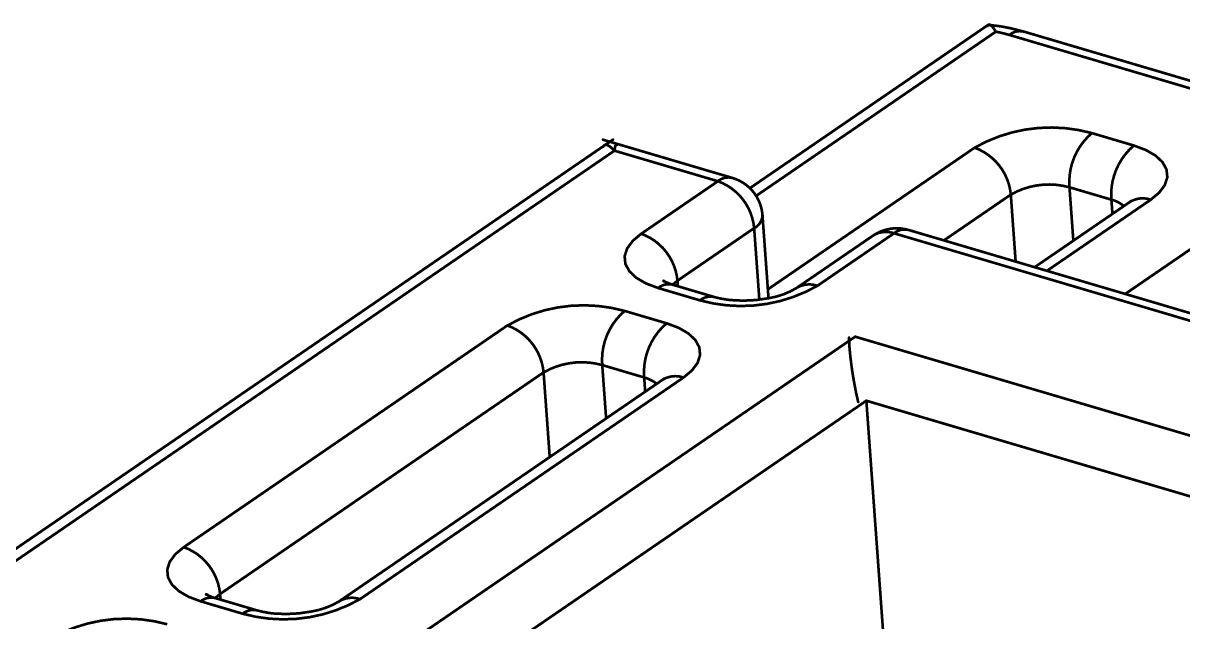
# Model space of a CAD drawing. Header units: inches. Extents: x 0 to 35.2, y -0.7 to 15.9.
# Drawn here: x 33.7064 to 33.9239, y 9.7648 to 9.8772 of the extents above; entities that cross this region are included whole.
import ezdxf

# ---------------------------------------------------------------- set-up
doc = ezdxf.new("R2010")
doc.units = ezdxf.units.IN
doc.header["$MEASUREMENT"] = 0
doc.layers.add('Dimensions', color=6, linetype='Continuous')

msp = doc.modelspace()

# ---------------------------------------------------------------- linework, layer by layer
at = {"layer": 'Dimensions', "const_width": 0.0005}
for points in [[(33.84273, 9.84622), (33.88723, 9.87673)], [(33.8439, 9.84477), (33.88885, 9.87558)], [(33.89139, 9.87497), (34.13408, 9.80324)], [(33.89413, 9.87559), (34.13682, 9.80385)], [(33.90686, 9.85655), (33.91473, 9.85422)], [(33.67008, 9.75457), (33.81704, 9.85532)], [(33.67768, 9.75752), (33.81733, 9.85325)], [(33.81518, 9.85531), (33.83947, 9.84813)], [(33.81733, 9.85325), (33.83673, 9.84752)], [(33.8461, 9.82723), (33.88487, 9.85381)], [(33.91473, 9.85422), (33.917, 9.85337)], [(33.917, 9.85337), (33.91883, 9.85231)], [(33.91883, 9.85231), (33.92013, 9.85107)], [(33.92013, 9.85107), (33.92087, 9.8497)], [(33.92087, 9.8497), (33.92101, 9.84826)], [(33.82235, 9.83766), (33.83673, 9.84752)], [(33.91949, 9.84538), (33.92054, 9.8468)], [(33.92054, 9.8468), (33.92101, 9.84826)], [(33.87911, 9.83641), (33.89166, 9.84501)], [(33.89166, 9.84501), (33.89257, 9.83243)], [(33.90266, 9.84638), (33.91052, 9.84406)], [(33.90266, 9.84638), (33.90339, 9.83636)], [(33.9179, 9.84405), (33.91949, 9.84538)], [(33.89612, 9.83138), (33.91395, 9.8436)], [(33.89843, 9.8307), (33.9179, 9.84405)], [(33.91052, 9.84406), (33.91072, 9.84139)], [(33.91395, 9.8436), (33.91408, 9.84371)], [(33.91408, 9.84371), (33.91419, 9.84378)], [(33.91419, 9.84378), (33.91424, 9.84382)], [(33.84509, 9.84115), (33.84622, 9.8256)], [(33.82915, 9.82886), (33.84353, 9.83872)], [(33.84353, 9.83872), (33.8445, 9.82533)], [(33.8725, 9.83837), (34.50087, 9.65263)], [(33.81971, 9.8349), (33.82076, 9.83633)], [(33.82076, 9.83633), (33.82235, 9.83766)], [(33.85143, 9.82745), (33.86582, 9.83731)], [(33.85538, 9.82789), (33.86976, 9.83775)], [(33.86976, 9.83775), (34.49663, 9.65247)], [(33.91311, 9.82636), (33.92787, 9.83648)], [(33.81924, 9.83344), (33.81971, 9.8349)], [(33.81924, 9.83344), (33.81938, 9.832)], [(33.81938, 9.832), (33.82012, 9.83064)], [(33.82012, 9.83064), (33.82142, 9.8294)], [(33.82142, 9.8294), (33.82325, 9.82833)], [(33.82325, 9.82833), (33.82552, 9.82748)], [(33.82552, 9.82748), (33.83338, 9.82516)], [(33.82825, 9.8281), (33.83612, 9.82577)], [(33.82825, 9.8281), (33.82836, 9.82806)], [(33.82826, 9.8281), (33.82835, 9.82819)], [(33.82835, 9.82819), (33.82915, 9.82886)], [(33.82915, 9.82886), (33.82922, 9.82781)], [(33.81924, 9.82318), (33.82711, 9.82086)], [(33.82711, 9.82086), (33.82938, 9.82001)], [(33.73657, 9.77885), (33.79725, 9.82045)], [(33.76677, 9.75274), (33.86248, 9.81835)], [(33.82938, 9.82001), (33.83121, 9.81894)], [(33.83121, 9.81894), (33.83251, 9.8177)], [(33.86248, 9.81835), (34.35301, 9.67336)], [(33.83251, 9.8177), (33.83325, 9.81634)], [(33.83325, 9.81634), (33.83339, 9.81489)], [(33.86132, 9.81817), (33.86132, 9.81809)], [(33.86132, 9.81809), (33.86132, 9.818)], [(33.86132, 9.818), (33.86133, 9.81791)], [(33.86133, 9.81791), (33.86133, 9.81782)], [(33.86133, 9.81782), (33.86133, 9.81773)], [(33.86133, 9.81773), (33.86133, 9.81764)], [(33.86133, 9.81764), (33.86134, 9.81755)], [(33.86134, 9.81755), (33.86134, 9.81745)], [(33.86134, 9.81745), (33.86135, 9.81735)], [(33.86135, 9.81735), (33.86135, 9.81725)], [(33.86135, 9.81725), (33.86136, 9.81715)], [(33.86136, 9.81715), (33.86136, 9.81705)], [(33.86136, 9.81705), (33.86137, 9.81695)], [(33.86137, 9.81695), (33.86137, 9.81685)], [(33.86137, 9.81685), (33.86138, 9.81674)], [(33.86138, 9.81674), (33.86139, 9.81663)], [(33.86139, 9.81663), (33.8614, 9.81653)], [(33.8614, 9.81653), (33.8614, 9.81642)], [(33.8614, 9.81642), (33.86141, 9.81631)], [(33.86141, 9.81631), (33.86142, 9.81619)], [(33.86142, 9.81619), (33.86143, 9.81608)], [(33.83292, 9.81344), (33.83339, 9.81489)], [(33.86143, 9.81608), (33.86144, 9.81597)], [(33.86144, 9.81597), (33.86145, 9.81585)], [(33.86145, 9.81585), (33.86146, 9.81574)], [(33.86146, 9.81574), (33.86147, 9.81562)], [(33.86147, 9.81562), (33.86148, 9.8155)], [(33.86148, 9.8155), (33.86149, 9.81538)], [(33.86149, 9.81538), (33.8615, 9.81526)], [(33.8615, 9.81526), (33.86152, 9.81514)], [(33.86152, 9.81514), (33.86153, 9.81502)], [(33.86153, 9.81502), (33.86154, 9.81489)], [(33.86154, 9.81489), (33.86156, 9.81477)], [(33.86156, 9.81477), (33.86157, 9.81464)], [(33.86157, 9.81464), (33.86158, 9.81452)], [(33.86158, 9.81452), (33.8616, 9.81439)], [(33.8616, 9.81439), (33.86161, 9.81427)], [(33.86161, 9.81427), (33.86163, 9.81414)], [(33.86163, 9.81414), (33.86164, 9.81401)], [(33.86164, 9.81401), (33.86166, 9.81388)], [(33.81504, 9.81302), (33.8229, 9.81069)], [(33.81504, 9.81302), (33.81577, 9.803)], [(33.83028, 9.81068), (33.83187, 9.81201)], [(33.83187, 9.81201), (33.83292, 9.81344)], [(33.86166, 9.81388), (33.86167, 9.81375)], [(33.86167, 9.81375), (33.86169, 9.81362)], [(33.86169, 9.81362), (33.86171, 9.81349)], [(33.86171, 9.81349), (33.86172, 9.81336)], [(33.86172, 9.81336), (33.86174, 9.81323)], [(33.86174, 9.81323), (33.86176, 9.81309)], [(33.86176, 9.81309), (33.86178, 9.81296)], [(33.86178, 9.81296), (33.86179, 9.81283)], [(33.86179, 9.81283), (33.86181, 9.81269)], [(33.86181, 9.81269), (33.86183, 9.81256)], [(33.86183, 9.81256), (33.86185, 9.81243)], [(33.86185, 9.81243), (33.86187, 9.81229)], [(33.86187, 9.81229), (33.86189, 9.81216)], [(33.86189, 9.81216), (33.86191, 9.81202)], [(33.86191, 9.81202), (33.86193, 9.81189)], [(33.86193, 9.81189), (33.86195, 9.81175)], [(33.74337, 9.77006), (33.80404, 9.81165)], [(33.76566, 9.76865), (33.82633, 9.81024)], [(33.76961, 9.76909), (33.83028, 9.81068)], [(33.80404, 9.81165), (33.80519, 9.79575)], [(33.8229, 9.81069), (33.8231, 9.80802)], [(33.82633, 9.81024), (33.82646, 9.81034)], [(33.82646, 9.81034), (33.82657, 9.81042)], [(33.82657, 9.81042), (33.82662, 9.81046)], [(33.86195, 9.81175), (33.86197, 9.81162)], [(33.86197, 9.81162), (33.86199, 9.81148)], [(33.86199, 9.81148), (33.86201, 9.81135)], [(33.86201, 9.81135), (33.86203, 9.81121)], [(33.86203, 9.81121), (33.86205, 9.81108)], [(33.86205, 9.81108), (33.86208, 9.81094)], [(33.86208, 9.81094), (33.8621, 9.81081)], [(33.8621, 9.81081), (33.86212, 9.81067)], [(33.86212, 9.81067), (33.86214, 9.81054)], [(33.86214, 9.81054), (33.86217, 9.8104)], [(33.86217, 9.8104), (33.86219, 9.81027)], [(33.86219, 9.81027), (33.86221, 9.81014)], [(33.86221, 9.81014), (33.86224, 9.81)], [(33.86224, 9.81), (33.86226, 9.80987)], [(33.86226, 9.80987), (33.86228, 9.80974)], [(33.86228, 9.80974), (33.86231, 9.8096)], [(33.86231, 9.8096), (33.86233, 9.80947)], [(33.86233, 9.80947), (33.86235, 9.80934)], [(33.86235, 9.80934), (33.86238, 9.80921)], [(33.86238, 9.80921), (33.8624, 9.80908)], [(33.8624, 9.80908), (33.86243, 9.80895)], [(33.86243, 9.80895), (33.86245, 9.80882)], [(33.86245, 9.80882), (33.86248, 9.80869)], [(33.86248, 9.80869), (33.8625, 9.80856)], [(33.8625, 9.80856), (33.86253, 9.80844)], [(33.86253, 9.80844), (33.86255, 9.80831)], [(33.86255, 9.80831), (33.86258, 9.80819)], [(33.86258, 9.80819), (33.8626, 9.80806)], [(33.8626, 9.80806), (33.86263, 9.80794)], [(33.86263, 9.80794), (33.86265, 9.80781)], [(33.86265, 9.80781), (33.86268, 9.80769)], [(33.86268, 9.80769), (33.86271, 9.80757)], [(33.86271, 9.80757), (33.86273, 9.80745)], [(33.78193, 9.74968), (33.86457, 9.80633)], [(33.86273, 9.80745), (33.86276, 9.80733)], [(33.86276, 9.80733), (33.86278, 9.80721)], [(33.86278, 9.80721), (33.86281, 9.80709)], [(33.86281, 9.80709), (33.86283, 9.80698)], [(33.86283, 9.80698), (33.86286, 9.80686)], [(33.86286, 9.80686), (33.86289, 9.80675)], [(33.86289, 9.80675), (33.86291, 9.80664)], [(33.86291, 9.80664), (33.86294, 9.80652)], [(33.86294, 9.80652), (33.86297, 9.80641)], [(33.86297, 9.80641), (33.86299, 9.8063)], [(33.86299, 9.8063), (33.86302, 9.8062)], [(33.86302, 9.8062), (33.86304, 9.80609)], [(33.86457, 9.80633), (33.8684, 9.75348)], [(33.86457, 9.80633), (34.34481, 9.66438)], [(33.73393, 9.7761), (33.73498, 9.77752)], [(33.73498, 9.77752), (33.73657, 9.77885)], [(33.73346, 9.77464), (33.73393, 9.7761)], [(33.73346, 9.77464), (33.7336, 9.7732)], [(33.7336, 9.7732), (33.73434, 9.77183)], [(33.73434, 9.77183), (33.73564, 9.7706)], [(33.73564, 9.7706), (33.73747, 9.76953)], [(33.73747, 9.76953), (33.73974, 9.76868)], [(33.73974, 9.76868), (33.74761, 9.76636)], [(33.74248, 9.76929), (33.74257, 9.76939)], [(33.74248, 9.76929), (33.75034, 9.76697)], [(33.74248, 9.76929), (33.74258, 9.76926)], [(33.74257, 9.76939), (33.74337, 9.77006)], [(33.74337, 9.77006), (33.74345, 9.76901)]]:
    msp.add_lwpolyline(points, dxfattribs=at)
at = {"layer": 'Dimensions', "const_width": 0.00025}
for points in [[(33.88711, 9.87673, 1), (33.88736, 9.87673, 1)], [(33.88713, 9.87662, 1), (33.88738, 9.87662, 1)], [(33.88753, 9.87681, 1), (33.88778, 9.87681, 1)], [(33.88774, 9.87683, 1), (33.88799, 9.87683, 1)], [(33.88774, 9.87683, 1), (33.88799, 9.87683, 1)], [(33.88809, 9.8765, 1), (33.88834, 9.8765, 1)], [(33.88809, 9.8765, 1), (33.88834, 9.8765, 1)], [(33.88841, 9.87606, 1), (33.88866, 9.87606, 1)], [(33.88841, 9.87606, 1), (33.88866, 9.87606, 1)], [(33.88873, 9.87558, 1), (33.88898, 9.87558, 1)], [(33.88873, 9.87558, 1), (33.88898, 9.87558, 1)], [(33.88873, 9.87558, 1), (33.88898, 9.87558, 1)], [(33.88889, 9.87668, 1), (33.88914, 9.87668, 1)], [(33.88889, 9.87668, 1), (33.88914, 9.87668, 1)], [(33.89021, 9.87648, 1), (33.89046, 9.87648, 1)], [(33.89021, 9.87648, 1), (33.89046, 9.87648, 1)], [(33.89127, 9.87497, 1), (33.89152, 9.87497, 1)], [(33.89127, 9.87497, 1), (33.89152, 9.87497, 1)], [(33.89127, 9.87497, 1), (33.89152, 9.87497, 1)], [(33.89149, 9.87622, 1), (33.89174, 9.87622, 1)], [(33.89149, 9.87622, 1), (33.89174, 9.87622, 1)], [(33.894, 9.87559, 1), (33.89425, 9.87559, 1)], [(33.894, 9.87559, 1), (33.89425, 9.87559, 1)], [(33.894, 9.87559, 1), (33.89425, 9.87559, 1)], [(33.90674, 9.85655, 1), (33.90699, 9.85655, 1)], [(33.90674, 9.85655, 1), (33.90699, 9.85655, 1)], [(33.90674, 9.85655, 1), (33.90699, 9.85655, 1)], [(33.81505, 9.85531, 1), (33.8153, 9.85531, 1)], [(33.81509, 9.854, 1), (33.81534, 9.854, 1)], [(33.81581, 9.85432, 1), (33.81606, 9.85432, 1)], [(33.81581, 9.85432, 1), (33.81606, 9.85432, 1)], [(33.81625, 9.85409, 1), (33.8165, 9.85409, 1)], [(33.81625, 9.85409, 1), (33.8165, 9.85409, 1)], [(33.81672, 9.85371, 1), (33.81697, 9.85371, 1)], [(33.81672, 9.85371, 1), (33.81697, 9.85371, 1)], [(33.81692, 9.85532, 1), (33.81717, 9.85532, 1)], [(33.81721, 9.85325, 1), (33.81746, 9.85325, 1)], [(33.81721, 9.85325, 1), (33.81746, 9.85325, 1)], [(33.81721, 9.85325, 1), (33.81746, 9.85325, 1)], [(33.81721, 9.85325, 1), (33.81746, 9.85325, 1)], [(33.8174, 9.85426, 1), (33.81765, 9.85426, 1)], [(33.8174, 9.85426, 1), (33.81765, 9.85426, 1)], [(33.81751, 9.85451, 1), (33.81776, 9.85451, 1)], [(33.81751, 9.85451, 1), (33.81776, 9.85451, 1)], [(33.81761, 9.85452, 1), (33.81786, 9.85452, 1)], [(33.81761, 9.85452, 1), (33.81786, 9.85452, 1)], [(33.81772, 9.85438, 1), (33.81797, 9.85438, 1)], [(33.88474, 9.85381, 1), (33.88499, 9.85381, 1)], [(33.88474, 9.85381, 1), (33.88499, 9.85381, 1)], [(33.88474, 9.85381, 1), (33.88499, 9.85381, 1)], [(33.9146, 9.85422, 1), (33.91485, 9.85422, 1)], [(33.9146, 9.85422, 1), (33.91485, 9.85422, 1)], [(33.9146, 9.85422, 1), (33.91485, 9.85422, 1)], [(33.91688, 9.85337, 1), (33.91713, 9.85337, 1)], [(33.91688, 9.85337, 1), (33.91713, 9.85337, 1)], [(33.9187, 9.85231, 1), (33.91895, 9.85231, 1)], [(33.9187, 9.85231, 1), (33.91895, 9.85231, 1)], [(33.92001, 9.85107, 1), (33.92026, 9.85107, 1)], [(33.92001, 9.85107, 1), (33.92026, 9.85107, 1)], [(33.92074, 9.8497, 1), (33.92099, 9.8497, 1)], [(33.92074, 9.8497, 1), (33.92099, 9.8497, 1)], [(33.83661, 9.84752, 1), (33.83686, 9.84752, 1)], [(33.83661, 9.84752, 1), (33.83686, 9.84752, 1)], [(33.83661, 9.84752, 1), (33.83686, 9.84752, 1)], [(33.83661, 9.84752, 1), (33.83686, 9.84752, 1)], [(33.83934, 9.84813, 1), (33.83959, 9.84813, 1)], [(33.83934, 9.84813, 1), (33.83959, 9.84813, 1)], [(33.83934, 9.84813, 1), (33.83959, 9.84813, 1)], [(33.92042, 9.8468, 1), (33.92067, 9.8468, 1)], [(33.92042, 9.8468, 1), (33.92067, 9.8468, 1)], [(33.92088, 9.84826, 1), (33.92113, 9.84826, 1)], [(33.92088, 9.84826, 1), (33.92113, 9.84826, 1)], [(33.8426, 9.84622, 1), (33.84285, 9.84622, 1)], [(33.84378, 9.84477, 1), (33.84403, 9.84477, 1)], [(33.89154, 9.84501, 1), (33.89179, 9.84501, 1)], [(33.89154, 9.84501, 1), (33.89179, 9.84501, 1)], [(33.89154, 9.84501, 1), (33.89179, 9.84501, 1)], [(33.89154, 9.84501, 1), (33.89179, 9.84501, 1)], [(33.90253, 9.84638, 1), (33.90278, 9.84638, 1)], [(33.90253, 9.84638, 1), (33.90278, 9.84638, 1)], [(33.90253, 9.84638, 1), (33.90278, 9.84638, 1)], [(33.90253, 9.84638, 1), (33.90278, 9.84638, 1)], [(33.91937, 9.84538, 1), (33.91962, 9.84538, 1)], [(33.91937, 9.84538, 1), (33.91962, 9.84538, 1)], [(33.9104, 9.84406, 1), (33.91065, 9.84406, 1)], [(33.9104, 9.84406, 1), (33.91065, 9.84406, 1)], [(33.9104, 9.84406, 1), (33.91065, 9.84406, 1)], [(33.9104, 9.84406, 1), (33.91065, 9.84406, 1)], [(33.91274, 9.84286, 1), (33.91299, 9.84286, 1)], [(33.91382, 9.8436, 1), (33.91407, 9.8436, 1)], [(33.91382, 9.8436, 1), (33.91407, 9.8436, 1)], [(33.91382, 9.8436, 1), (33.91407, 9.8436, 1)], [(33.91396, 9.84371, 1), (33.91421, 9.84371, 1)], [(33.91396, 9.84371, 1), (33.91421, 9.84371, 1)], [(33.91406, 9.84378, 1), (33.91431, 9.84378, 1)], [(33.91406, 9.84378, 1), (33.91431, 9.84378, 1)], [(33.91411, 9.84382, 1), (33.91436, 9.84382, 1)], [(33.91412, 9.84382, 1), (33.91437, 9.84382, 1)], [(33.91411, 9.84382, 1), (33.91436, 9.84382, 1)], [(33.91777, 9.84405, 1), (33.91802, 9.84405, 1)], [(33.91777, 9.84405, 1), (33.91802, 9.84405, 1)], [(33.91777, 9.84405, 1), (33.91802, 9.84405, 1)], [(33.84497, 9.84115, 1), (33.84522, 9.84115, 1)], [(33.84497, 9.84115, 1), (33.84522, 9.84115, 1)], [(33.84497, 9.84115, 1), (33.84522, 9.84115, 1)], [(33.91059, 9.84139, 1), (33.91084, 9.84139, 1)], [(33.8434, 9.83872, 1), (33.84365, 9.83872, 1)], [(33.8434, 9.83872, 1), (33.84365, 9.83872, 1)], [(33.8434, 9.83872, 1), (33.84365, 9.83872, 1)], [(33.8434, 9.83872, 1), (33.84365, 9.83872, 1)], [(33.87237, 9.83837, 1), (33.87262, 9.83837, 1)], [(33.87237, 9.83837, 1), (33.87262, 9.83837, 1)], [(33.87237, 9.83837, 1), (33.87262, 9.83837, 1)], [(33.82063, 9.83633, 1), (33.82088, 9.83633, 1)], [(33.82063, 9.83633, 1), (33.82088, 9.83633, 1)], [(33.82223, 9.83766, 1), (33.82248, 9.83766, 1)], [(33.82223, 9.83766, 1), (33.82248, 9.83766, 1)], [(33.82223, 9.83766, 1), (33.82248, 9.83766, 1)], [(33.86569, 9.83731, 1), (33.86594, 9.83731, 1)], [(33.86569, 9.83731, 1), (33.86594, 9.83731, 1)], [(33.86569, 9.83731, 1), (33.86594, 9.83731, 1)], [(33.86964, 9.83775, 1), (33.86989, 9.83775, 1)], [(33.86964, 9.83775, 1), (33.86989, 9.83775, 1)], [(33.86964, 9.83775, 1), (33.86989, 9.83775, 1)], [(33.86964, 9.83775, 1), (33.86989, 9.83775, 1)], [(33.87899, 9.83641, 1), (33.87924, 9.83641, 1)], [(33.90326, 9.83636, 1), (33.90351, 9.83636, 1)], [(33.81958, 9.8349, 1), (33.81983, 9.8349, 1)], [(33.81958, 9.8349, 1), (33.81983, 9.8349, 1)], [(33.81912, 9.83344, 1), (33.81937, 9.83344, 1)], [(33.81912, 9.83344, 1), (33.81937, 9.83344, 1)], [(33.81925, 9.832, 1), (33.8195, 9.832, 1)], [(33.81925, 9.832, 1), (33.8195, 9.832, 1)], [(33.89245, 9.83243, 1), (33.8927, 9.83243, 1)], [(33.81999, 9.83064, 1), (33.82024, 9.83064, 1)], [(33.81999, 9.83064, 1), (33.82024, 9.83064, 1)], [(33.8213, 9.8294, 1), (33.82155, 9.8294, 1)], [(33.8213, 9.8294, 1), (33.82155, 9.8294, 1)], [(33.896, 9.83138, 1), (33.89625, 9.83138, 1)], [(33.8983, 9.8307, 1), (33.89855, 9.8307, 1)], [(33.82312, 9.82833, 1), (33.82337, 9.82833, 1)], [(33.82312, 9.82833, 1), (33.82337, 9.82833, 1)], [(33.8254, 9.82748, 1), (33.82565, 9.82748, 1)], [(33.8254, 9.82748, 1), (33.82565, 9.82748, 1)], [(33.8254, 9.82748, 1), (33.82565, 9.82748, 1)], [(33.82647, 9.82881, 1), (33.82672, 9.82881, 1)], [(33.82647, 9.82881, 1), (33.82672, 9.82881, 1)], [(33.82648, 9.82878, 1), (33.82673, 9.82878, 1)], [(33.8267, 9.82866, 1), (33.82695, 9.82866, 1)], [(33.8267, 9.82866, 1), (33.82695, 9.82866, 1)], [(33.82709, 9.82847, 1), (33.82734, 9.82847, 1)], [(33.82709, 9.82847, 1), (33.82734, 9.82847, 1)], [(33.82813, 9.8281, 1), (33.82838, 9.8281, 1)], [(33.82813, 9.8281, 1), (33.82838, 9.8281, 1)], [(33.82813, 9.8281, 1), (33.82838, 9.8281, 1)], [(33.82813, 9.8281, 1), (33.82838, 9.8281, 1)], [(33.82813, 9.8281, 1), (33.82838, 9.8281, 1)], [(33.82822, 9.82819, 1), (33.82847, 9.82819, 1)], [(33.82822, 9.82819, 1), (33.82847, 9.82819, 1)], [(33.82823, 9.82806, 1), (33.82848, 9.82806, 1)], [(33.82902, 9.82886, 1), (33.82927, 9.82886, 1)], [(33.82902, 9.82886, 1), (33.82927, 9.82886, 1)], [(33.82902, 9.82886, 1), (33.82927, 9.82886, 1)], [(33.82902, 9.82886, 1), (33.82927, 9.82886, 1)], [(33.8291, 9.82781, 1), (33.82935, 9.82781, 1)], [(33.84597, 9.82723, 1), (33.84622, 9.82723, 1)], [(33.85131, 9.82745, 1), (33.85156, 9.82745, 1)], [(33.85131, 9.82745, 1), (33.85156, 9.82745, 1)], [(33.85136, 9.82749, 1), (33.85161, 9.82749, 1)], [(33.85526, 9.82789, 1), (33.85551, 9.82789, 1)], [(33.85526, 9.82789, 1), (33.85551, 9.82789, 1)], [(33.85526, 9.82789, 1), (33.85551, 9.82789, 1)], [(33.83326, 9.82516, 1), (33.83351, 9.82516, 1)], [(33.83326, 9.82516, 1), (33.83351, 9.82516, 1)], [(33.83326, 9.82516, 1), (33.83351, 9.82516, 1)], [(33.83597, 9.82578, 1), (33.83622, 9.82578, 1)], [(33.83599, 9.82577, 1), (33.83624, 9.82577, 1)], [(33.83599, 9.82577, 1), (33.83624, 9.82577, 1)], [(33.83893, 9.82522, 1), (33.83918, 9.82522, 1)], [(33.83893, 9.82522, 1), (33.83918, 9.82522, 1)], [(33.84437, 9.82533, 1), (33.84462, 9.82533, 1)], [(33.84609, 9.8256, 1), (33.84634, 9.8256, 1)], [(33.8462, 9.82558, 1), (33.84645, 9.82558, 1)], [(33.8462, 9.82558, 1), (33.84645, 9.82558, 1)], [(33.91299, 9.82636, 1), (33.91324, 9.82636, 1)], [(33.81912, 9.82318, 1), (33.81937, 9.82318, 1)], [(33.81912, 9.82318, 1), (33.81937, 9.82318, 1)], [(33.81912, 9.82318, 1), (33.81937, 9.82318, 1)], [(33.82698, 9.82086, 1), (33.82723, 9.82086, 1)], [(33.82698, 9.82086, 1), (33.82723, 9.82086, 1)], [(33.82698, 9.82086, 1), (33.82723, 9.82086, 1)], [(33.79712, 9.82045, 1), (33.79737, 9.82045, 1)], [(33.79712, 9.82045, 1), (33.79737, 9.82045, 1)], [(33.79712, 9.82045, 1), (33.79737, 9.82045, 1)], [(33.82926, 9.82001, 1), (33.82951, 9.82001, 1)], [(33.82926, 9.82001, 1), (33.82951, 9.82001, 1)], [(33.83108, 9.81894, 1), (33.83133, 9.81894, 1)], [(33.83108, 9.81894, 1), (33.83133, 9.81894, 1)], [(33.86235, 9.81835, 1), (33.8626, 9.81835, 1)], [(33.86235, 9.81835, 1), (33.8626, 9.81835, 1)], [(33.83239, 9.8177, 1), (33.83264, 9.8177, 1)], [(33.83239, 9.8177, 1), (33.83264, 9.8177, 1)], [(33.83312, 9.81634, 1), (33.83337, 9.81634, 1)], [(33.83312, 9.81634, 1), (33.83337, 9.81634, 1)], [(33.8612, 9.81817, 1), (33.86145, 9.81817, 1)], [(33.8612, 9.81809, 1), (33.86145, 9.81809, 1)], [(33.8612, 9.81809, 1), (33.86145, 9.81809, 1)], [(33.8612, 9.818, 1), (33.86145, 9.818, 1)], [(33.8612, 9.818, 1), (33.86145, 9.818, 1)], [(33.8612, 9.81791, 1), (33.86145, 9.81791, 1)], [(33.8612, 9.81791, 1), (33.86145, 9.81791, 1)], [(33.8612, 9.81782, 1), (33.86145, 9.81782, 1)], [(33.8612, 9.81782, 1), (33.86145, 9.81782, 1)], [(33.86121, 9.81773, 1), (33.86146, 9.81773, 1)], [(33.86121, 9.81773, 1), (33.86146, 9.81773, 1)], [(33.86121, 9.81764, 1), (33.86146, 9.81764, 1)], [(33.86121, 9.81764, 1), (33.86146, 9.81764, 1)], [(33.86121, 9.81755, 1), (33.86146, 9.81755, 1)], [(33.86121, 9.81755, 1), (33.86146, 9.81755, 1)], [(33.86122, 9.81745, 1), (33.86147, 9.81745, 1)], [(33.86122, 9.81745, 1), (33.86147, 9.81745, 1)], [(33.86122, 9.81735, 1), (33.86147, 9.81735, 1)], [(33.86122, 9.81735, 1), (33.86147, 9.81735, 1)], [(33.86123, 9.81725, 1), (33.86148, 9.81725, 1)], [(33.86123, 9.81725, 1), (33.86148, 9.81725, 1)], [(33.86123, 9.81715, 1), (33.86148, 9.81715, 1)], [(33.86123, 9.81715, 1), (33.86148, 9.81715, 1)], [(33.86124, 9.81705, 1), (33.86149, 9.81705, 1)], [(33.86124, 9.81705, 1), (33.86149, 9.81705, 1)], [(33.86124, 9.81695, 1), (33.86149, 9.81695, 1)], [(33.86124, 9.81695, 1), (33.86149, 9.81695, 1)], [(33.86125, 9.81685, 1), (33.8615, 9.81685, 1)], [(33.86125, 9.81685, 1), (33.8615, 9.81685, 1)], [(33.86126, 9.81674, 1), (33.86151, 9.81674, 1)], [(33.86126, 9.81674, 1), (33.86151, 9.81674, 1)], [(33.86126, 9.81663, 1), (33.86151, 9.81663, 1)], [(33.86126, 9.81663, 1), (33.86151, 9.81663, 1)], [(33.86127, 9.81653, 1), (33.86152, 9.81653, 1)], [(33.86127, 9.81653, 1), (33.86152, 9.81653, 1)], [(33.86128, 9.81642, 1), (33.86153, 9.81642, 1)], [(33.86128, 9.81642, 1), (33.86153, 9.81642, 1)], [(33.86129, 9.81631, 1), (33.86154, 9.81631, 1)], [(33.86129, 9.81631, 1), (33.86154, 9.81631, 1)], [(33.8613, 9.81619, 1), (33.86155, 9.81619, 1)], [(33.8613, 9.81619, 1), (33.86155, 9.81619, 1)], [(33.83326, 9.81489, 1), (33.83351, 9.81489, 1)], [(33.83326, 9.81489, 1), (33.83351, 9.81489, 1)], [(33.8613, 9.81608, 1), (33.86155, 9.81608, 1)], [(33.8613, 9.81608, 1), (33.86155, 9.81608, 1)], [(33.86131, 9.81597, 1), (33.86156, 9.81597, 1)], [(33.86131, 9.81597, 1), (33.86156, 9.81597, 1)], [(33.86132, 9.81585, 1), (33.86157, 9.81585, 1)], [(33.86132, 9.81585, 1), (33.86157, 9.81585, 1)], [(33.86133, 9.81574, 1), (33.86158, 9.81574, 1)], [(33.86133, 9.81574, 1), (33.86158, 9.81574, 1)], [(33.86135, 9.81562, 1), (33.8616, 9.81562, 1)], [(33.86135, 9.81562, 1), (33.8616, 9.81562, 1)], [(33.86136, 9.8155, 1), (33.86161, 9.8155, 1)], [(33.86136, 9.8155, 1), (33.86161, 9.8155, 1)], [(33.86137, 9.81538, 1), (33.86162, 9.81538, 1)], [(33.86137, 9.81538, 1), (33.86162, 9.81538, 1)], [(33.86138, 9.81526, 1), (33.86163, 9.81526, 1)], [(33.86138, 9.81526, 1), (33.86163, 9.81526, 1)], [(33.86139, 9.81514, 1), (33.86164, 9.81514, 1)], [(33.86139, 9.81514, 1), (33.86164, 9.81514, 1)], [(33.8614, 9.81502, 1), (33.86165, 9.81502, 1)], [(33.8614, 9.81502, 1), (33.86165, 9.81502, 1)], [(33.86142, 9.81489, 1), (33.86167, 9.81489, 1)], [(33.86142, 9.81489, 1), (33.86167, 9.81489, 1)], [(33.86143, 9.81477, 1), (33.86168, 9.81477, 1)], [(33.86143, 9.81477, 1), (33.86168, 9.81477, 1)], [(33.86144, 9.81464, 1), (33.86169, 9.81464, 1)], [(33.86144, 9.81464, 1), (33.86169, 9.81464, 1)], [(33.86146, 9.81452, 1), (33.86171, 9.81452, 1)], [(33.86146, 9.81452, 1), (33.86171, 9.81452, 1)], [(33.86147, 9.81439, 1), (33.86172, 9.81439, 1)], [(33.86147, 9.81439, 1), (33.86172, 9.81439, 1)], [(33.86149, 9.81427, 1), (33.86174, 9.81427, 1)], [(33.86149, 9.81427, 1), (33.86174, 9.81427, 1)], [(33.8615, 9.81414, 1), (33.86175, 9.81414, 1)], [(33.8615, 9.81414, 1), (33.86175, 9.81414, 1)], [(33.86152, 9.81401, 1), (33.86177, 9.81401, 1)], [(33.86152, 9.81401, 1), (33.86177, 9.81401, 1)], [(33.81491, 9.81302, 1), (33.81516, 9.81302, 1)], [(33.81491, 9.81302, 1), (33.81516, 9.81302, 1)], [(33.81491, 9.81302, 1), (33.81516, 9.81302, 1)], [(33.81491, 9.81302, 1), (33.81516, 9.81302, 1)], [(33.83175, 9.81201, 1), (33.832, 9.81201, 1)], [(33.83175, 9.81201, 1), (33.832, 9.81201, 1)], [(33.8328, 9.81344, 1), (33.83305, 9.81344, 1)], [(33.8328, 9.81344, 1), (33.83305, 9.81344, 1)], [(33.86153, 9.81388, 1), (33.86178, 9.81388, 1)], [(33.86153, 9.81388, 1), (33.86178, 9.81388, 1)], [(33.86155, 9.81375, 1), (33.8618, 9.81375, 1)], [(33.86155, 9.81375, 1), (33.8618, 9.81375, 1)], [(33.86157, 9.81362, 1), (33.86182, 9.81362, 1)], [(33.86157, 9.81362, 1), (33.86182, 9.81362, 1)], [(33.86158, 9.81349, 1), (33.86183, 9.81349, 1)], [(33.86158, 9.81349, 1), (33.86183, 9.81349, 1)], [(33.8616, 9.81336, 1), (33.86185, 9.81336, 1)], [(33.8616, 9.81336, 1), (33.86185, 9.81336, 1)], [(33.86162, 9.81323, 1), (33.86187, 9.81323, 1)], [(33.86162, 9.81323, 1), (33.86187, 9.81323, 1)], [(33.86163, 9.81309, 1), (33.86188, 9.81309, 1)], [(33.86163, 9.81309, 1), (33.86188, 9.81309, 1)], [(33.86165, 9.81296, 1), (33.8619, 9.81296, 1)], [(33.86165, 9.81296, 1), (33.8619, 9.81296, 1)], [(33.86167, 9.81283, 1), (33.86192, 9.81283, 1)], [(33.86167, 9.81283, 1), (33.86192, 9.81283, 1)], [(33.86169, 9.81269, 1), (33.86194, 9.81269, 1)], [(33.86169, 9.81269, 1), (33.86194, 9.81269, 1)], [(33.86171, 9.81256, 1), (33.86196, 9.81256, 1)], [(33.86171, 9.81256, 1), (33.86196, 9.81256, 1)], [(33.86173, 9.81243, 1), (33.86198, 9.81243, 1)], [(33.86173, 9.81243, 1), (33.86198, 9.81243, 1)], [(33.86174, 9.81229, 1), (33.86199, 9.81229, 1)], [(33.86174, 9.81229, 1), (33.86199, 9.81229, 1)], [(33.86176, 9.81216, 1), (33.86201, 9.81216, 1)], [(33.86176, 9.81216, 1), (33.86201, 9.81216, 1)], [(33.86178, 9.81202, 1), (33.86203, 9.81202, 1)], [(33.86178, 9.81202, 1), (33.86203, 9.81202, 1)], [(33.8618, 9.81189, 1), (33.86205, 9.81189, 1)], [(33.8618, 9.81189, 1), (33.86205, 9.81189, 1)], [(33.80392, 9.81165, 1), (33.80417, 9.81165, 1)], [(33.80392, 9.81165, 1), (33.80417, 9.81165, 1)], [(33.80392, 9.81165, 1), (33.80417, 9.81165, 1)], [(33.80392, 9.81165, 1), (33.80417, 9.81165, 1)], [(33.82278, 9.81069, 1), (33.82303, 9.81069, 1)], [(33.82278, 9.81069, 1), (33.82303, 9.81069, 1)], [(33.82278, 9.81069, 1), (33.82303, 9.81069, 1)], [(33.82278, 9.81069, 1), (33.82303, 9.81069, 1)], [(33.8262, 9.81024, 1), (33.82645, 9.81024, 1)], [(33.8262, 9.81024, 1), (33.82645, 9.81024, 1)], [(33.8262, 9.81024, 1), (33.82645, 9.81024, 1)], [(33.82634, 9.81034, 1), (33.82659, 9.81034, 1)], [(33.82634, 9.81034, 1), (33.82659, 9.81034, 1)], [(33.82644, 9.81042, 1), (33.82669, 9.81042, 1)], [(33.82644, 9.81042, 1), (33.82669, 9.81042, 1)], [(33.82649, 9.81046, 1), (33.82674, 9.81046, 1)], [(33.8265, 9.81046, 1), (33.82675, 9.81046, 1)], [(33.82649, 9.81046, 1), (33.82674, 9.81046, 1)], [(33.83015, 9.81068, 1), (33.8304, 9.81068, 1)], [(33.83015, 9.81068, 1), (33.8304, 9.81068, 1)], [(33.83015, 9.81068, 1), (33.8304, 9.81068, 1)], [(33.86182, 9.81175, 1), (33.86207, 9.81175, 1)], [(33.86182, 9.81175, 1), (33.86207, 9.81175, 1)], [(33.86185, 9.81162, 1), (33.8621, 9.81162, 1)], [(33.86185, 9.81162, 1), (33.8621, 9.81162, 1)], [(33.86187, 9.81148, 1), (33.86212, 9.81148, 1)], [(33.86187, 9.81148, 1), (33.86212, 9.81148, 1)], [(33.86189, 9.81135, 1), (33.86214, 9.81135, 1)], [(33.86189, 9.81135, 1), (33.86214, 9.81135, 1)], [(33.86191, 9.81121, 1), (33.86216, 9.81121, 1)], [(33.86191, 9.81121, 1), (33.86216, 9.81121, 1)], [(33.86193, 9.81108, 1), (33.86218, 9.81108, 1)], [(33.86193, 9.81108, 1), (33.86218, 9.81108, 1)], [(33.86195, 9.81094, 1), (33.8622, 9.81094, 1)], [(33.86195, 9.81094, 1), (33.8622, 9.81094, 1)], [(33.86197, 9.81081, 1), (33.86222, 9.81081, 1)], [(33.86197, 9.81081, 1), (33.86222, 9.81081, 1)], [(33.862, 9.81067, 1), (33.86225, 9.81067, 1)], [(33.862, 9.81067, 1), (33.86225, 9.81067, 1)], [(33.86202, 9.81054, 1), (33.86227, 9.81054, 1)], [(33.86202, 9.81054, 1), (33.86227, 9.81054, 1)], [(33.86204, 9.8104, 1), (33.86229, 9.8104, 1)], [(33.86204, 9.8104, 1), (33.86229, 9.8104, 1)], [(33.86206, 9.81027, 1), (33.86231, 9.81027, 1)], [(33.86206, 9.81027, 1), (33.86231, 9.81027, 1)], [(33.86209, 9.81014, 1), (33.86234, 9.81014, 1)], [(33.86209, 9.81014, 1), (33.86234, 9.81014, 1)], [(33.86211, 9.81, 1), (33.86236, 9.81, 1)], [(33.86211, 9.81, 1), (33.86236, 9.81, 1)], [(33.86213, 9.80987, 1), (33.86238, 9.80987, 1)], [(33.86213, 9.80987, 1), (33.86238, 9.80987, 1)], [(33.86216, 9.80974, 1), (33.86241, 9.80974, 1)], [(33.86216, 9.80974, 1), (33.86241, 9.80974, 1)], [(33.82297, 9.80802, 1), (33.82322, 9.80802, 1)], [(33.82512, 9.8095, 1), (33.82537, 9.8095, 1)], [(33.86218, 9.8096, 1), (33.86243, 9.8096, 1)], [(33.86218, 9.8096, 1), (33.86243, 9.8096, 1)], [(33.86221, 9.80947, 1), (33.86245, 9.80947, 1)], [(33.86221, 9.80947, 1), (33.86245, 9.80947, 1)], [(33.86223, 9.80934, 1), (33.86248, 9.80934, 1)], [(33.86223, 9.80934, 1), (33.86248, 9.80934, 1)], [(33.86225, 9.80921, 1), (33.8625, 9.80921, 1)], [(33.86225, 9.80921, 1), (33.8625, 9.80921, 1)], [(33.86228, 9.80908, 1), (33.86253, 9.80908, 1)], [(33.86228, 9.80908, 1), (33.86253, 9.80908, 1)], [(33.8623, 9.80895, 1), (33.86255, 9.80895, 1)], [(33.8623, 9.80895, 1), (33.86255, 9.80895, 1)], [(33.86233, 9.80882, 1), (33.86258, 9.80882, 1)], [(33.86233, 9.80882, 1), (33.86258, 9.80882, 1)], [(33.86235, 9.80869, 1), (33.8626, 9.80869, 1)], [(33.86235, 9.80869, 1), (33.8626, 9.80869, 1)], [(33.86238, 9.80856, 1), (33.86263, 9.80856, 1)], [(33.86238, 9.80856, 1), (33.86263, 9.80856, 1)], [(33.8624, 9.80844, 1), (33.86265, 9.80844, 1)], [(33.8624, 9.80844, 1), (33.86265, 9.80844, 1)], [(33.86243, 9.80831, 1), (33.86268, 9.80831, 1)], [(33.86243, 9.80831, 1), (33.86268, 9.80831, 1)], [(33.86245, 9.80819, 1), (33.8627, 9.80819, 1)], [(33.86245, 9.80819, 1), (33.8627, 9.80819, 1)], [(33.86248, 9.80806, 1), (33.86273, 9.80806, 1)], [(33.86248, 9.80806, 1), (33.86273, 9.80806, 1)], [(33.8625, 9.80794, 1), (33.86275, 9.80794, 1)], [(33.8625, 9.80794, 1), (33.86275, 9.80794, 1)], [(33.86253, 9.80781, 1), (33.86278, 9.80781, 1)], [(33.86253, 9.80781, 1), (33.86278, 9.80781, 1)], [(33.86255, 9.80769, 1), (33.8628, 9.80769, 1)], [(33.86255, 9.80769, 1), (33.8628, 9.80769, 1)], [(33.86258, 9.80757, 1), (33.86283, 9.80757, 1)], [(33.86258, 9.80757, 1), (33.86283, 9.80757, 1)], [(33.86261, 9.80745, 1), (33.86286, 9.80745, 1)], [(33.86261, 9.80745, 1), (33.86286, 9.80745, 1)], [(33.86263, 9.80733, 1), (33.86288, 9.80733, 1)], [(33.86263, 9.80733, 1), (33.86288, 9.80733, 1)], [(33.86266, 9.80721, 1), (33.86291, 9.80721, 1)], [(33.86266, 9.80721, 1), (33.86291, 9.80721, 1)], [(33.86268, 9.80709, 1), (33.86293, 9.80709, 1)], [(33.86268, 9.80709, 1), (33.86293, 9.80709, 1)], [(33.86271, 9.80698, 1), (33.86296, 9.80698, 1)], [(33.86271, 9.80698, 1), (33.86296, 9.80698, 1)], [(33.86274, 9.80686, 1), (33.86299, 9.80686, 1)], [(33.86274, 9.80686, 1), (33.86299, 9.80686, 1)], [(33.86276, 9.80675, 1), (33.86301, 9.80675, 1)], [(33.86276, 9.80675, 1), (33.86301, 9.80675, 1)], [(33.86279, 9.80664, 1), (33.86304, 9.80664, 1)], [(33.86279, 9.80664, 1), (33.86304, 9.80664, 1)], [(33.86281, 9.80652, 1), (33.86306, 9.80652, 1)], [(33.86281, 9.80652, 1), (33.86306, 9.80652, 1)], [(33.86284, 9.80641, 1), (33.86309, 9.80641, 1)], [(33.86284, 9.80641, 1), (33.86309, 9.80641, 1)], [(33.86287, 9.8063, 1), (33.86312, 9.8063, 1)], [(33.86287, 9.8063, 1), (33.86312, 9.8063, 1)], [(33.86289, 9.8062, 1), (33.86314, 9.8062, 1)], [(33.86289, 9.8062, 1), (33.86314, 9.8062, 1)], [(33.86292, 9.80609, 1), (33.86317, 9.80609, 1)], [(33.86444, 9.80633, 1), (33.86469, 9.80633, 1)], [(33.86444, 9.80633, 1), (33.86469, 9.80633, 1)], [(33.86444, 9.80633, 1), (33.86469, 9.80633, 1)], [(33.81564, 9.803, 1), (33.81589, 9.803, 1)], [(33.80507, 9.79575, 1), (33.80532, 9.79575, 1)], [(33.73485, 9.77752, 1), (33.7351, 9.77752, 1)], [(33.73485, 9.77752, 1), (33.7351, 9.77752, 1)], [(33.73645, 9.77885, 1), (33.7367, 9.77885, 1)], [(33.73645, 9.77885, 1), (33.7367, 9.77885, 1)], [(33.73645, 9.77885, 1), (33.7367, 9.77885, 1)], [(33.7338, 9.7761, 1), (33.73405, 9.7761, 1)], [(33.7338, 9.7761, 1), (33.73405, 9.7761, 1)], [(33.73334, 9.77464, 1), (33.73359, 9.77464, 1)], [(33.73334, 9.77464, 1), (33.73359, 9.77464, 1)], [(33.73348, 9.7732, 1), (33.73373, 9.7732, 1)], [(33.73348, 9.7732, 1), (33.73373, 9.7732, 1)], [(33.73421, 9.77183, 1), (33.73446, 9.77183, 1)], [(33.73421, 9.77183, 1), (33.73446, 9.77183, 1)], [(33.73552, 9.7706, 1), (33.73577, 9.7706, 1)], [(33.73552, 9.7706, 1), (33.73577, 9.7706, 1)], [(33.73734, 9.76953, 1), (33.73759, 9.76953, 1)], [(33.73734, 9.76953, 1), (33.73759, 9.76953, 1)], [(33.73962, 9.76868, 1), (33.73987, 9.76868, 1)], [(33.73962, 9.76868, 1), (33.73987, 9.76868, 1)], [(33.73962, 9.76868, 1), (33.73987, 9.76868, 1)], [(33.7407, 9.77001, 1), (33.74095, 9.77001, 1)], [(33.7407, 9.77001, 1), (33.74095, 9.77001, 1)], [(33.7407, 9.76998, 1), (33.74095, 9.76998, 1)], [(33.74092, 9.76986, 1), (33.74117, 9.76986, 1)], [(33.74092, 9.76986, 1), (33.74117, 9.76986, 1)], [(33.74132, 9.76966, 1), (33.74157, 9.76966, 1)], [(33.74132, 9.76966, 1), (33.74157, 9.76966, 1)], [(33.74235, 9.76929, 1), (33.7426, 9.76929, 1)], [(33.74235, 9.76929, 1), (33.7426, 9.76929, 1)], [(33.74236, 9.76929, 1), (33.74261, 9.76929, 1)], [(33.74235, 9.76929, 1), (33.7426, 9.76929, 1)], [(33.74235, 9.76929, 1), (33.7426, 9.76929, 1)], [(33.74245, 9.76939, 1), (33.7427, 9.76939, 1)], [(33.74245, 9.76939, 1), (33.7427, 9.76939, 1)], [(33.74245, 9.76926, 1), (33.7427, 9.76926, 1)], [(33.74324, 9.77006, 1), (33.74349, 9.77006, 1)], [(33.74324, 9.77006, 1), (33.74349, 9.77006, 1)], [(33.74324, 9.77006, 1), (33.74349, 9.77006, 1)], [(33.74324, 9.77006, 1), (33.74349, 9.77006, 1)], [(33.74332, 9.76901, 1), (33.74357, 9.76901, 1)], [(33.76553, 9.76865, 1), (33.76578, 9.76865, 1)], [(33.76553, 9.76865, 1), (33.76578, 9.76865, 1)], [(33.76559, 9.76869, 1), (33.76584, 9.76869, 1)], [(33.76948, 9.76909, 1), (33.76973, 9.76909, 1)], [(33.76948, 9.76909, 1), (33.76973, 9.76909, 1)], [(33.76948, 9.76909, 1), (33.76973, 9.76909, 1)], [(33.74748, 9.76636, 1), (33.74773, 9.76636, 1)], [(33.74748, 9.76636, 1), (33.74773, 9.76636, 1)], [(33.74748, 9.76636, 1), (33.74773, 9.76636, 1)], [(33.7502, 9.76698, 1), (33.75045, 9.76698, 1)], [(33.75022, 9.76697, 1), (33.75047, 9.76697, 1)], [(33.75022, 9.76697, 1), (33.75047, 9.76697, 1)], [(33.75315, 9.76641, 1), (33.7534, 9.76641, 1)], [(33.75315, 9.76641, 1), (33.7534, 9.76641, 1)], [(33.76043, 9.76678, 1), (33.76068, 9.76678, 1)], [(33.76043, 9.76678, 1), (33.76068, 9.76678, 1)]]:
    msp.add_lwpolyline(points, format="xyb", close=True, dxfattribs=at)
at = {"layer": 'Dimensions', "const_width": 0.0005}
for points in [[(33.88726, 9.87662, -0.607337), (33.88787, 9.87683)], [(33.88765, 9.87681, -0.013057), (33.88901, 9.87668)], [(33.88787, 9.87683, -0.063283), (33.88821, 9.8765)], [(33.88821, 9.8765, -0.027102), (33.88854, 9.87606)], [(33.88854, 9.87606, -0.008022), (33.88885, 9.87558)], [(33.88885, 9.87558, -0.025451), (33.89139, 9.87497)], [(33.88901, 9.87668, -0.014152), (33.89033, 9.87648)], [(33.89033, 9.87648, -0.010453), (33.89162, 9.87622)], [(33.89139, 9.87497, -0.237149), (33.89413, 9.87559)], [(33.89162, 9.87622, -0.008569), (33.89413, 9.87559)], [(33.88487, 9.85381, -0.200602), (33.90686, 9.85655)], [(33.90266, 9.84638, -0.239837), (33.90686, 9.85655)], [(33.81522, 9.854, -0.426462), (33.81593, 9.85432)], [(33.81593, 9.85432, -0.073158), (33.81637, 9.85409)], [(33.81637, 9.85409, -0.02985), (33.81685, 9.85371)], [(33.81685, 9.85371, -0.008247), (33.81733, 9.85325)], [(33.81733, 9.85325, -0.019931), (33.81753, 9.85426)], [(33.81753, 9.85426, -0.09011), (33.81763, 9.85451)], [(33.81763, 9.85451, -0.509493), (33.81774, 9.85452)], [(33.81774, 9.85452, -0.061824), (33.81784, 9.85438)], [(33.88487, 9.85381, -0.290623), (33.89166, 9.84501)], [(33.91052, 9.84406, -0.239837), (33.91473, 9.85422)], [(33.83673, 9.84752, -0.237149), (33.83947, 9.84813)], [(33.83673, 9.84752, -0.290623), (33.84353, 9.83872)], [(33.83947, 9.84813, -0.312365), (33.84509, 9.84115)], [(33.89166, 9.84501, -0.200602), (33.90266, 9.84638)], [(33.91052, 9.84406, -0.113803), (33.91286, 9.84286)], [(33.91395, 9.8436, -0.230341), (33.9179, 9.84405)], [(33.91424, 9.84382, -33.501961), (33.91424, 9.84382)], [(33.84509, 9.84115, -0.27419), (33.84353, 9.83872)], [(33.86582, 9.83731, -0.225811), (33.8725, 9.83837)], [(33.86582, 9.83731, -0.230341), (33.86976, 9.83775)], [(33.86976, 9.83775, -0.237149), (33.8725, 9.83837)], [(33.82235, 9.83766, -0.290623), (33.82915, 9.82886)], [(33.82552, 9.82748, -0.237149), (33.82825, 9.8281)], [(33.8266, 9.82878, -4.707283), (33.8266, 9.82881)], [(33.82683, 9.82866, -0.013739), (33.8266, 9.82881)], [(33.82722, 9.82847, -0.036379), (33.82683, 9.82866)], [(33.82825, 9.8281, -0.020807), (33.82722, 9.82847)], [(33.85538, 9.82789, -0.200602), (33.83338, 9.82516)], [(33.85143, 9.82745, -0.094276), (33.84633, 9.82558)], [(33.85149, 9.82749, -0.225753), (33.85538, 9.82789)], [(33.83338, 9.82516, -0.235041), (33.8361, 9.82578)], [(33.83906, 9.82522, -0.037371), (33.83612, 9.82577)], [(33.84633, 9.82558, -0.072574), (33.83906, 9.82522)], [(33.79725, 9.82045, -0.200602), (33.81924, 9.82318)], [(33.81504, 9.81302, -0.239837), (33.81924, 9.82318)], [(33.8229, 9.81069, -0.239837), (33.82711, 9.82086)], [(33.79725, 9.82045, -0.290623), (33.80404, 9.81165)], [(33.80404, 9.81165, -0.200602), (33.81504, 9.81302)], [(33.8229, 9.81069, -0.113803), (33.82524, 9.8095)], [(33.82633, 9.81024, -0.230341), (33.83028, 9.81068)], [(33.82662, 9.81046, -33.501961), (33.82662, 9.81046)], [(33.73657, 9.77885, -0.290623), (33.74337, 9.77006)], [(33.73974, 9.76868, -0.237149), (33.74248, 9.76929)], [(33.74083, 9.76998, -4.707283), (33.74082, 9.77001)], [(33.74105, 9.76986, -0.013739), (33.74082, 9.77001)], [(33.74144, 9.76966, -0.036379), (33.74105, 9.76986)], [(33.74248, 9.76929, -0.020807), (33.74144, 9.76966)], [(33.76961, 9.76909, -0.200602), (33.74761, 9.76636)], [(33.76566, 9.76865, -0.094276), (33.76055, 9.76678)], [(33.76571, 9.76869, -0.225753), (33.76961, 9.76909)], [(33.74761, 9.76636, -0.235041), (33.75032, 9.76698)], [(33.75328, 9.76641, -0.037371), (33.75034, 9.76697)], [(33.76055, 9.76678, -0.072574), (33.75328, 9.76641)], [(33.71147, 9.76164, -0.200602), (33.73347, 9.76438)]]:
    msp.add_lwpolyline(points, format="xyb", dxfattribs=at)

doc.saveas('drawing.dxf')
